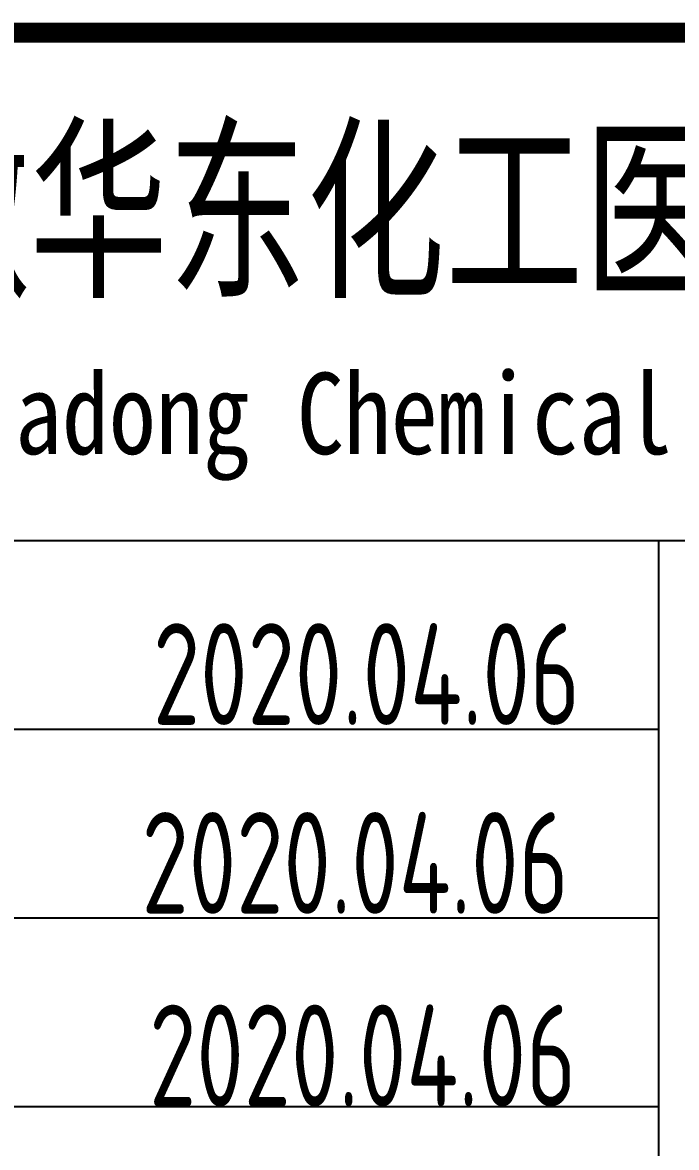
# Model space of a CAD drawing. Extents: x 5188914 to 7068445, y -542675 to 2032183.
# Drawn here: x 5237614 to 5239868, y -539516 to -535640 of the extents above; entities that cross this region are included whole.
import ezdxf
from ezdxf.enums import TextEntityAlignment as Align

# ---------------------------------------------------------------- set-up
doc = ezdxf.new("R2010")
doc.units = 0
doc.header["$LTSCALE"] = 1000
doc.header["$MEASUREMENT"] = 0
doc.layers.get('0').update_dxf_attribs({"linetype": 'CONTINUOUS'})
doc.styles.add('sceie', font='SCEIE', dxfattribs={"width": 0.75, "bigfont": 'SCEIC'})
doc.styles.add('宋体', font='', dxfattribs={"width": 0.7})
doc.styles.get('宋体').set_extended_font_data('SimSun')

msp = doc.modelspace()

# ---------------------------------------------------------------- linework, layer by layer
for p, q in [((5234307.2, -537425), (5245307.2, -537425)), ((5239807.2, -540675), (5239807.2, -537425)), ((5239807.2, -540675), (5239807.2, -537425)), ((5234307.2, -538075), (5239807.2, -538075)), ((5234307.2, -538725), (5239807.2, -538725)), ((5234307.2, -539375), (5239807.2, -539375))]:
    msp.add_line(p, q)
at = {"const_width": 70}
msp.add_lwpolyline([(5252307.2, -535675), (5234307.2, -535675)], dxfattribs=at)

# ---------------------------------------------------------------- texts
at = {"style": '宋体'}
for s, height, width, p in [('安徽华东化工医药工程有限责任公司', 500, 0.7, (5240502.1, -536275)), ('Anhui Huadong Chemical & Medical Engineering Co.,Ltd', 280, 0.85, (5240502.1, -537025))]:
    msp.add_text(s, height=height, dxfattribs=dict(at, width=width)).set_placement(p, align=Align.MIDDLE)
at = {"style": 'sceie', "width": 0.8}
for p in [(5238799.3, -537884.6), (5238760.2, -538535.2), (5238786.3, -539198.8)]:
    msp.add_attdef('2020.04.06', text='200320-02-040', height=350, dxfattribs=at).set_placement(p, align=Align.MIDDLE)

doc.saveas('drawing.dxf')
